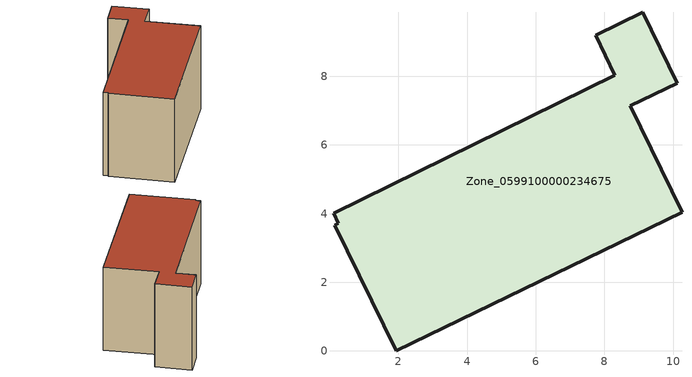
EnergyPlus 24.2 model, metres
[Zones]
Zone_0599100000234675
 floor ground (C_G): 0.15,3.66 0.25,3.72 0.11,4.01 8.3,8.03 7.75,9.19 9.12,9.87 10.12,7.8 8.75,7.14 10.26,4.04 1.94,0 z0
 wall outside (C_F): 10.12,7.8 9.12,9.87 7.75,9.19 8.3,8.03 0.11,4.01 0.25,3.72 0.15,3.66 1.94,0 10.26,4.04 8.75,7.14 10.12,7.8 z0:5.74
 roof outside (C_R): 0.25,3.72 0.15,3.66 1.94,0 10.26,4.04 8.75,7.14 10.12,7.8 9.12,9.87 7.75,9.19 8.3,8.03 0.11,4.01 z5.74
[BUILDING]
Pand.0599100000234675: North Axis=0; Terrain=City; Loads Convergence Tolerance Value=0.04; Temperature Convergence Tolerance Value=0.4; Solar Distribution=FullExterior; Maximum Number of Warmup Days=25; Minimum Number of Warmup Days=1
[Site:Location]
Rotterdam.The.Hague.AP_ZH_NLD Design_Conditions: Latitude=51.96; Longitude=4.45; Time Zone=1; Elevation=-4.5
[SITE:GROUNDTEMPERATURE:BUILDINGSURFACE]
18, 18, 18, 18, 18, 18, 18, 18, 18, 18, 18, 18
[MATERIAL] Thermal Absorptance=0.9; Solar Absorptance=0.7; Visible Absorptance=0.7
Name | Roughness | Thickness | Conductivity | Density | Specific Heat
G.TI.1946-1964 | MediumSmooth | 0.15 | 1 | 540 | 1210
F.TI.1946-1964 | Rough | 0.3 | 0.857143 | 1920 | 840
R.TI.1946-1964 | MediumRough | 0.2 | 0.277778 | 1500 | 1000
[CONSTRUCTION]
C_G: G.TI.1946-1964
C_F: F.TI.1946-1964
C_R: R.TI.1946-1964
[ZONE]
Zone_0599100000234675: Type=1; Multiplier=1; Ceiling Height=Autocalculate; Volume=Autocalculate; Floor Area=autocalculate; Part of Total Floor Area=Yes
[ZONEINFILTRATION:DESIGNFLOWRATE]
Infil_Zone_0599100000234675: Zone or ZoneList or Space or SpaceList=Zone_0599100000234675; Schedule=AlwaysOn; Design Flow Rate Calculation Method=Flow/Area; Flow Rate per Floor Area=0.003; Constant Term Coefficient=1; Temperature Term Coefficient=0; Velocity Term Coefficient=0; Velocity Squared Term Coefficient=0
[HVACTEMPLATE:ZONE:IDEALLOADSAIRSYSTEM]
Zone_0599100000234675: Maximum Heating Supply Air Temperature=50; Minimum Cooling Supply Air Temperature=13; Maximum Heating Supply Air Humidity Ratio=0.0156; Minimum Cooling Supply Air Humidity Ratio=0.0077; Heating Limit=NoLimit; Cooling Limit=NoLimit; Dehumidification Control Type=ConstantSensibleHeatRatio; Cooling Sensible Heat Ratio=0.7; Dehumidification Setpoint=60; Humidification Control Type=None; Humidification Setpoint=30; Outdoor Air Method=None; Outdoor Air Flow Rate per Person=0.00944; Outdoor Air Flow Rate per Zone Floor Area=0; Outdoor Air Flow Rate per Zone=0; Demand Controlled Ventilation Type=None; Outdoor Air Economizer Type=NoEconomizer; Heat Recovery Type=None; Sensible Heat Recovery Effectiveness=0.7; Latent Heat Recovery Effectiveness=0.65
[ZONECONTROL:THERMOSTAT]
ThermostatControl_Zone_0599100000234675: Zone or ZoneList=Zone_0599100000234675; Control Type Schedule=DualSetpointControlType; Control 1=Thermostat_Zone_0599100000234675; Temperature Difference Between Cutout And Setpoint=0
[THERMOSTATSETPOINT:DUALSETPOINT]
Thermostat_Zone_0599100000234675: Heating Setpoint Temperature Schedule=HeatingSetpoint_Zone_0599100000234675; Cooling Setpoint Temperature Schedule=CoolingSetpoint_Zone_0599100000234675
[SCHEDULE:COMPACT]
HeatingSetpoint_Zone_0599100000234675: Through: 12/31, For: AllDays, Until: 24:00, 21
CoolingSetpoint_Zone_0599100000234675: Through: 12/31, For: AllDays, Until: 24:00, 24
DualSetpointControlType: Through: 12/31, For: AllDays, Until: 24:00, 4
AlwaysOn: Through: 12/31, For: AllDays, Until: 24:00, 1
